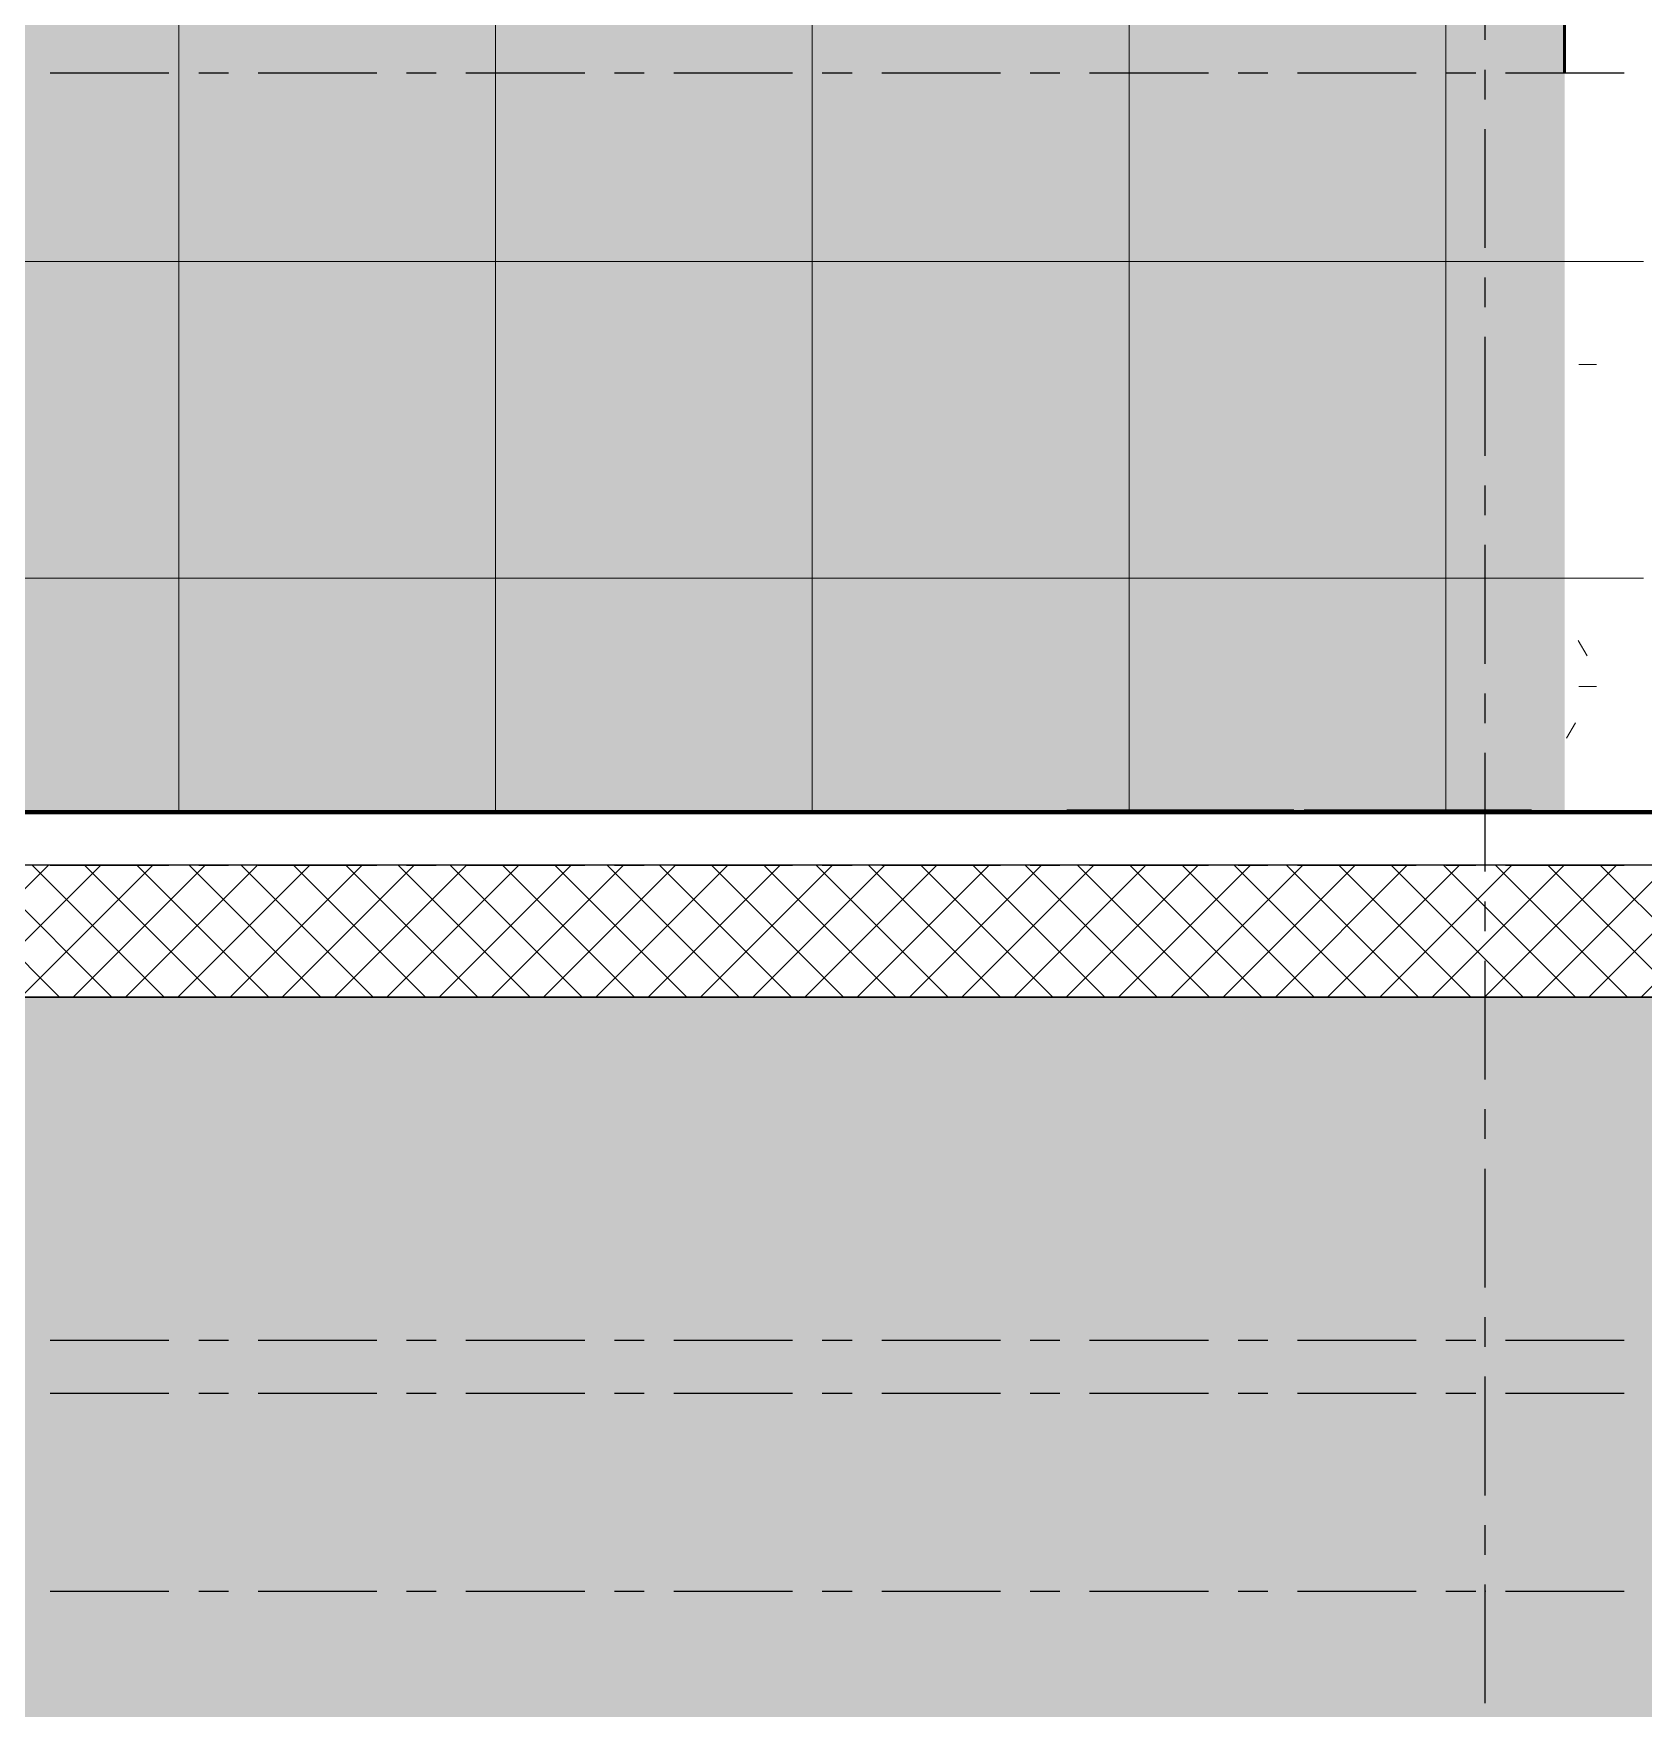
# Model space of a CAD drawing. Header units: millimetres. Extents: x -25371 to 2282244, y -90657 to 147824.
# Drawn here: x 1649517 to 1652567, y -4170 to -998 of the extents above; entities that cross this region are included whole.
import ezdxf
from ezdxf.enums import TextEntityAlignment as Align
from ezdxf.xclip import XClip

# ---------------------------------------------------------------- set-up
doc = ezdxf.new("R2010")
doc.units = ezdxf.units.MM
doc.header["$XCLIPFRAME"] = 0
doc.linetypes.add('CENTER', pattern=[50.8, 31.75, -6.35, 6.35, -6.35])
doc.linetypes.add('TA_GL_000.90000', pattern=[2.475, 0.9, -0.225, 0.225, -0.225, 0.9])
for name, color, linetype in [('000 - 0_SYM_DWG_GRIDLINE_MAIN_COLOR_251', 7, 'Continuous'), ('000 - 0_SYM_DWG_SLOPE-SYM_TEXT_COLOR_3', 7, 'Continuous'), ('000 - EXISTING_BUILDING_MAIN_COLOR_251', 7, 'Continuous'), ('000 - GRID', 7, 'CENTER')]:
    doc.layers.add(name, color=color, linetype=linetype)
for name, color, linetype, lineweight in [('A-DETL', 7, 'Continuous', 70), ('A-DETL-GENF', 7, 'Continuous', 35), ('A-DETL-THIN', 7, 'Continuous', 25), ('A-FLOR-E', 7, 'Continuous', 35), ('A-FLOR-FNSH', 7, 'Continuous', 70), ('A-FLOR-OTLN', 7, 'Continuous', 35), ('A-FLOR-PATT', 7, 'Continuous', 70), ('A-GENM', 7, 'Continuous', 35), ('A-WALL-PATT', 7, 'Continuous', 50), ('I-WALL-E', 7, 'Continuous', 50)]:
    doc.layers.add(name, color=color, linetype=linetype, lineweight=lineweight)
doc.styles.add('Arial', font='arial.ttf', dxfattribs={"height": 300})
doc.styles.add('TA', font='', dxfattribs={"height": 4.5})
doc.styles.get('TA').set_extended_font_data('Cordia New')
pattern_1 = [(0, (-4042.98, 0), (812.8, 203.2), [33.528, -576.072, 33.528, -576.072, -3251.2]), (0, (-4042.98, 0), (812.8, 203.2), [-1219.2, 33.528, -1185.672, 33.528, -576.072, -1422.4]), (0, (-4042.98, 0), (812.8, 203.2), [-3048, 33.528, -372.872, 33.528, -982.472]), (120, (-3738.18, 101.6), (-582.37636, 602.30545), [33.528, -576.072, 33.528, -576.072, -3251.2]), (120, (-3738.18, 101.6), (-582.37636, 602.30545), [-1219.2, 33.528, -1185.672, 33.528, -576.072, -1422.4]), (120, (-3738.18, 101.6), (-582.37636, 602.30545), [-3048, 33.528, -372.872, 33.528, -982.472]), (240, (-3636.58, 508), (-230.42364, -805.50545), [33.528, -576.072, 33.528, -576.072, -3251.2]), (240, (-3636.58, 508), (-230.42364, -805.50545), [-1219.2, 33.528, -1185.672, 33.528, -576.072, -1422.4]), (240, (-3636.58, 508), (-230.42364, -805.50545), [-3048, 33.528, -372.872, 33.528, -982.472])]
pattern_2 = [(0, (7591.8, 99970), (0, 600), []), (90, (7591.8, 99970), (-600, 4e-14), [])]

# ---------------------------------------------------------------- blocks, each defined once
blk = doc.blocks.new('DPA_GM-Manhole Cover Type 2 - 900x900-5779494-VS01 - ELEVATION 1')
at = {"layer": 'A-DETL', "color": 7}
for p, q in [((30608.9, 102100), (29699.9, 102100)), ((29714.9, 102100), (29704.9, 102100)), ((29714.9, 102102), (30144.9, 102102)), ((29714.9, 102102), (30144.9, 102102)), ((29714.9, 102102), (30144.9, 102102)), ((29714.9, 102100), (29714.9, 102102)), ((29714.9, 102100), (29714.9, 102102)), ((29714.9, 102100), (29714.9, 102102)), ((29714.9, 102102), (30144.9, 102102)), ((29714.9, 102102), (30144.9, 102102)), ((29714.9, 102102), (30144.9, 102102)), ((29714.9, 102102), (29714.9, 102100)), ((29714.9, 102102), (29714.9, 102100)), ((29714.9, 102102), (29714.9, 102100)), ((29714.9, 102102), (29794.9, 102102)), ((29714.9, 102102), (30144.9, 102102)), ((29714.9, 102102), (30144.9, 102102)), ((29714.9, 102100), (29714.9, 102102)), ((29714.9, 102100), (29714.9, 102102)), ((29714.9, 102100), (29714.9, 102102)), ((29714.9, 102100), (30594.9, 102100)), ((29794.9, 102100), (29714.9, 102100)), ((29794.9, 102102), (30064.9, 102102)), ((30064.9, 102100), (29794.9, 102100)), ((30064.9, 102102), (30144.9, 102102)), ((30144.9, 102100), (30064.9, 102100)), ((30144.9, 102102), (30144.9, 102100)), ((30144.9, 102102), (30144.9, 102100)), ((30144.9, 102102), (30144.9, 102100)), ((30144.9, 102102), (30144.9, 102100)), ((30144.9, 102102), (30144.9, 102100)), ((30144.9, 102102), (30144.9, 102100)), ((30144.9, 102100), (30144.9, 102102)), ((30144.9, 102100), (30144.9, 102102)), ((30144.9, 102100), (30144.9, 102102)), ((30164.9, 102100), (30144.9, 102100)), ((30164.9, 102102), (30594.9, 102102)), ((30164.9, 102102), (30594.9, 102102)), ((30164.9, 102102), (30594.9, 102102)), ((30164.9, 102102), (30164.9, 102100)), ((30164.9, 102102), (30164.9, 102100)), ((30164.9, 102102), (30164.9, 102100)), ((30164.9, 102102), (30594.9, 102102)), ((30164.9, 102102), (30594.9, 102102)), ((30164.9, 102102), (30594.9, 102102)), ((30164.9, 102100), (30164.9, 102102)), ((30164.9, 102100), (30164.9, 102102)), ((30164.9, 102100), (30164.9, 102102)), ((30164.9, 102102), (30594.9, 102102)), ((30164.9, 102102), (30249.9, 102102)), ((30164.9, 102102), (30594.9, 102102)), ((30164.9, 102102), (30164.9, 102100)), ((30164.9, 102100), (30164.9, 102102)), ((30164.9, 102100), (30164.9, 102102)), ((30249.9, 102100), (30164.9, 102100)), ((30249.9, 102102), (30509.9, 102102)), ((30509.9, 102100), (30249.9, 102100)), ((30509.9, 102102), (30594.9, 102102)), ((30594.9, 102100), (30509.9, 102100)), ((30594.9, 102102), (30594.9, 102100)), ((30594.9, 102102), (30594.9, 102100)), ((30594.9, 102102), (30594.9, 102100)), ((30594.9, 102102), (30594.9, 102100)), ((30594.9, 102102), (30594.9, 102100)), ((30594.9, 102102), (30594.9, 102100)), ((30594.9, 102100), (30594.9, 102102)), ((30594.9, 102100), (30594.9, 102102)), ((30594.9, 102100), (30594.9, 102102)), ((30604.9, 102100), (30594.9, 102100))]:
    blk.add_line(p, q, dxfattribs=at)
at = {"layer": 'A-GENM', "color": 7}
for p, q in [((29699.9, 102100), (29714.9, 102100)), ((29704.9, 102100), (30604.9, 102100)), ((30144.9, 102102), (29714.9, 102102)), ((30144.9, 102102), (29714.9, 102102)), ((30144.9, 102102), (29714.9, 102102)), ((29714.9, 102100), (29714.9, 102102)), ((29714.9, 102100), (29714.9, 102102)), ((29714.9, 102100), (29714.9, 102102)), ((30144.9, 102102), (29714.9, 102102)), ((30144.9, 102102), (29714.9, 102102)), ((30144.9, 102102), (29714.9, 102102)), ((29714.9, 102102), (29714.9, 102100)), ((29714.9, 102102), (29714.9, 102100)), ((29714.9, 102102), (29714.9, 102100)), ((30144.9, 102102), (29714.9, 102102)), ((29794.9, 102102), (29714.9, 102102)), ((30144.9, 102102), (29714.9, 102102)), ((29714.9, 102102), (29714.9, 102100)), ((29714.9, 102102), (29714.9, 102100)), ((29714.9, 102102), (29714.9, 102100)), ((30144.9, 102100), (29714.9, 102100)), ((29714.9, 102100), (30144.9, 102100)), ((30064.9, 102102), (29794.9, 102102)), ((29794.9, 102100), (29794.9, 102102)), ((30144.9, 102102), (30064.9, 102102)), ((30064.9, 102100), (30064.9, 102102)), ((30144.9, 102100), (30144.9, 102102)), ((30144.9, 102100), (30144.9, 102102)), ((30144.9, 102100), (30144.9, 102102)), ((30144.9, 102100), (30144.9, 102102)), ((30144.9, 102100), (30144.9, 102102)), ((30144.9, 102100), (30144.9, 102102)), ((30144.9, 102100), (30144.9, 102102)), ((30144.9, 102102), (30144.9, 102100)), ((30144.9, 102102), (30144.9, 102100)), ((30144.9, 102100), (30164.9, 102100)), ((30164.9, 102100), (30144.9, 102100)), ((30594.9, 102102), (30164.9, 102102)), ((30594.9, 102102), (30164.9, 102102)), ((30594.9, 102102), (30164.9, 102102)), ((30164.9, 102102), (30164.9, 102100)), ((30164.9, 102102), (30164.9, 102100)), ((30164.9, 102102), (30164.9, 102100)), ((30594.9, 102102), (30164.9, 102102)), ((30594.9, 102102), (30164.9, 102102)), ((30594.9, 102102), (30164.9, 102102)), ((30164.9, 102100), (30164.9, 102102)), ((30164.9, 102100), (30164.9, 102102)), ((30164.9, 102100), (30164.9, 102102)), ((30244.9, 102102), (30164.9, 102102)), ((30594.9, 102102), (30164.9, 102102)), ((30594.9, 102102), (30164.9, 102102)), ((30164.9, 102102), (30164.9, 102100)), ((30164.9, 102102), (30164.9, 102100)), ((30164.9, 102102), (30164.9, 102100)), ((30594.9, 102100), (30164.9, 102100)), ((30164.9, 102100), (30594.9, 102100)), ((30514.9, 102102), (30244.9, 102102)), ((30249.9, 102102), (30249.9, 102100)), ((30509.9, 102102), (30509.9, 102100)), ((30594.9, 102102), (30514.9, 102102)), ((30594.9, 102100), (30594.9, 102102)), ((30594.9, 102100), (30594.9, 102102)), ((30594.9, 102100), (30594.9, 102102)), ((30594.9, 102100), (30594.9, 102102)), ((30594.9, 102100), (30594.9, 102102)), ((30594.9, 102100), (30594.9, 102102)), ((30594.9, 102102), (30594.9, 102100)), ((30594.9, 102102), (30594.9, 102100)), ((30594.9, 102102), (30594.9, 102100)), ((30594.9, 102100), (30608.9, 102100))]:
    blk.add_line(p, q, dxfattribs=at)
blk = doc.blocks.new('Generic Models 2 - Generic Models 45-5662310-VS01 - ELEVATION 1')
at = {"layer": '000 - EXISTING_BUILDING_MAIN_COLOR_251', "color": 7}
for p in [(30158.1, 102000), (32007.8, 102000)]:
    blk.add_line(p, (7802.9, 102000), dxfattribs=at)
blk = doc.blocks.new('C-1-VS01_REV00_20260615-155217_ELEVATION_1_EX')
at = {"layer": 'A-DETL-GENF', "lineweight": 9}
h = blk.add_hatch(dxfattribs=at)
h.set_pattern_fill('FP_31', style=0, pattern_type=2)
h.set_pattern_definition([(45, (-4042.98, 0), (0, 449.0128), [317.5, -317.5]), (45, (-4127.17, 84.2), (0, 449.0128), [317.5, -317.5]), (45, (-4211.35, 168.38), (0, 449.0128), [317.5, -317.5]), (135, (-4211.35, 224.5), (-449.0128, 3e-14), [317.5, -317.5]), (135, (-4127.17, 308.7), (-449.0128, 3e-14), [317.5, -317.5]), (135, (-4042.98, 392.9), (-449.0128, 3e-14), [317.5, -317.5])])
h.paths.add_polyline_path([(-32056.9, 99504.9), (18630.6, 99504.9), (18630.6, 101000), (17000.5, 101000), (17000.5, 100460), (16257.6, 100460), (16257.6, 101000), (14306.8, 101000), (14306.8, 101750), (-25164.4, 101750), (-25164.4, 101000), (-32056.9, 101000), (-32056.9, 100327.3)])
at = {"layer": 'A-FLOR-PATT', "lineweight": 9}
h = blk.add_hatch(dxfattribs=at)
h.set_pattern_fill('FP_23', angle=-225, style=0, pattern_type=2)
h.set_pattern_definition([(225, (-3834.03, 102000), (49.49747, -49.49747), []), (315, (-3834.03, 102000), (49.49747, 49.49747), [])])
h.paths.add_polyline_path([(-9485.1, 101750), (14306.8, 101750), (14306.8, 102000), (-25150.2, 102000), (-25150.2, 101750), (-9683.1, 101750)])
at = {"layer": 'A-WALL-PATT', "lineweight": 9}
h = blk.add_hatch(dxfattribs=at)
h.set_pattern_fill('FP_3', style=0, pattern_type=2)
h.set_pattern_definition(pattern_1)
h.paths.add_polyline_path([(-16881.2, 102100), (-5762.9, 102100), (-5762.9, 102102), (-5332.9, 102102), (-5332.9, 102100), (-5312.9, 102100), (-5312.9, 102102), (-4882.9, 102102), (-4882.9, 102100), (5856.6, 102100), (5856.6, 102102), (6286.6, 102102), (6286.6, 102100), (6306.6, 102100), (6306.6, 102102), (6736.6, 102102), (6736.6, 102100), (6799.5, 102100), (6799.5, 103600), (-16881.2, 103600), (-16881.2, 102100.8)])
h = blk.add_hatch(dxfattribs=at)
h.set_pattern_fill('FP_4', style=0, pattern_type=2)
h.set_pattern_definition(pattern_2)
h.paths.add_polyline_path([(-16881.2, 102100), (-5762.9, 102100), (-5762.9, 102102), (-5332.9, 102102), (-5332.9, 102100), (-5312.9, 102100), (-5312.9, 102102), (-4882.9, 102102), (-4882.9, 102100), (5856.6, 102100), (5856.6, 102102), (6286.6, 102102), (6286.6, 102100), (6306.6, 102100), (6306.6, 102102), (6736.6, 102102), (6736.6, 102100), (6799.5, 102100), (6799.5, 103600), (-16881.2, 103600), (-16881.2, 102100.8)])
h = blk.add_hatch(dxfattribs=at)
h.set_pattern_fill('FP_3', style=0, pattern_type=2)
h.set_pattern_definition(pattern_1)
h.paths.add_polyline_path([(6948.7, 102100), (6949.5, 102100), (6948.7, 103600), (6799.5, 103600), (6799.5, 102100)])
h = blk.add_hatch(dxfattribs=at)
h.set_pattern_fill('FP_4', style=0, pattern_type=2)
h.set_pattern_definition(pattern_2)
h.paths.add_polyline_path([(6948.7, 102100), (6949.5, 102100), (6948.7, 103600), (6799.5, 103600), (6799.5, 102100)])
at = {"layer": 'A-DETL', "color": 7}
for p, q in [((-16055.3, 102100), (8149.5, 102100)), ((8149.5, 102100), (-16055.3, 102100)), ((6948.7, 102100), (6799.5, 102100))]:
    blk.add_line(p, q, dxfattribs=at)
at = {"layer": 'A-DETL-THIN', "color": 7}
blk.add_line((14306.8, 101750), (-25164.4, 101750), dxfattribs=at)
at = {"layer": 'A-FLOR-E', "color": 7}
for p, q in [((5856.6, 102100), (-4882.9, 102100)), ((6306.6, 102100), (6286.6, 102100)), ((6948.7, 102100), (6736.6, 102100))]:
    blk.add_line(p, q, dxfattribs=at)
at = {"layer": 'A-FLOR-FNSH', "color": 7, "lineweight": 25}
for p, q in [((14306.8, 102000), (-25150.2, 102000)), ((-25150.2, 101750), (14306.8, 101750))]:
    blk.add_line(p, q, dxfattribs=at)
at = {"layer": 'A-FLOR-OTLN', "color": 7}
blk.add_line((-16055.3, 102100), (8149.5, 102100), dxfattribs=at)
at = {"layer": 'I-WALL-E', "color": 7}
for p, q in [((6799.5, 103600), (6799.5, 103500)), ((6824.5, 102100), (6948.7, 102100))]:
    blk.add_line(p, q, dxfattribs=at)
at = {"layer": '000 - EXISTING_BUILDING_MAIN_COLOR_251', "color": 7}
blk.add_blockref('Generic Models 2 - Generic Models 45-5662310-VS01 - ELEVATION 1', (-23858.2, 0), dxfattribs=at)
at = {"layer": 'A-GENM', "color": 7}
blk.add_blockref('DPA_GM-Manhole Cover Type 2 - 900x900-5779494-VS01 - ELEVATION 1', (-23858.2, 0), dxfattribs=at)
blk = doc.blocks.new('*U1015')
at = {"layer": '000 - 0_SYM_DWG_GRIDLINE_MAIN_COLOR_251', "color": 7, "linetype": 'ByBlock', "ltscale": 5}
blk.add_line((20, 0), (-476.46, 0), dxfattribs=at)
at = {"color": 7, "style": 'TA', "flags": 1}
blk.add_attdef('LOCATION', (6, -6), '', height=4.5, rotation=270, dxfattribs=at)
blk = doc.blocks.new('*U459')
at = {"layer": '000 - 0_SYM_DWG_GRIDLINE_MAIN_COLOR_251', "color": 7, "linetype": 'ByBlock', "ltscale": 5}
blk.add_line((20, 0), (-181.5, 0), dxfattribs=at)
at = {"layer": '000 - 0_SYM_DWG_GRIDLINE_MAIN_COLOR_251', "color": 7}
blk.add_point((0, 0), dxfattribs=at)
at = {"color": 7, "style": 'TA', "flags": 1}
blk.add_attdef('LOCATION', (6, -6), '', height=4.5, rotation=270, dxfattribs=at)
at = {"layer": '000 - 0_SYM_DWG_SLOPE-SYM_TEXT_COLOR_3', "color": 7, "style": 'Arial'}
blk.add_attdef('GRID-HEAD', text='', height=4, rotation=90, dxfattribs=at).set_placement((40, 0), align=Align.MIDDLE_CENTER)
blk = doc.blocks.new('C-1-VS01_REV00_20260615-155703_ELEVATION_1_DIMS-2')
at = {"layer": '000 - GRID', "color": 7, "linetype": 'TA_GL_000.90000', "xscale": 50.00000000000004, "yscale": 50.00000000000004, "zscale": 50.00000000000004}
for name, p, rotation in [('*U459', (6649.5, 100625), 270), ('*U1015', (-5700, 103500), 180), ('*U1015', (-5700, 102000), 180), ('*U1015', (-5700, 101100), 180), ('*U1015', (-5700, 101000), 180), ('*U1015', (-5700, 100625), 180)]:
    blk.add_blockref(name, p, dxfattribs=dict(at, rotation=rotation))

msp = doc.modelspace()

# ---------------------------------------------------------------- block references
at = {"color": 7}
ref = msp.add_blockref('C-1-VS01_REV00_20260615-155217_ELEVATION_1_EX', (1645617.451, -104572.744), dxfattribs=at)
XClip(ref).set_block_clipping_path([(-6272.2217516778, 96602.3760666824), (23581.2110439332, 113561.2238857835)])
msp.add_blockref('C-1-VS01_REV00_20260615-155703_ELEVATION_1_DIMS-2', (1645617.451, -104572.744), dxfattribs=at)

doc.saveas('drawing.dxf')
